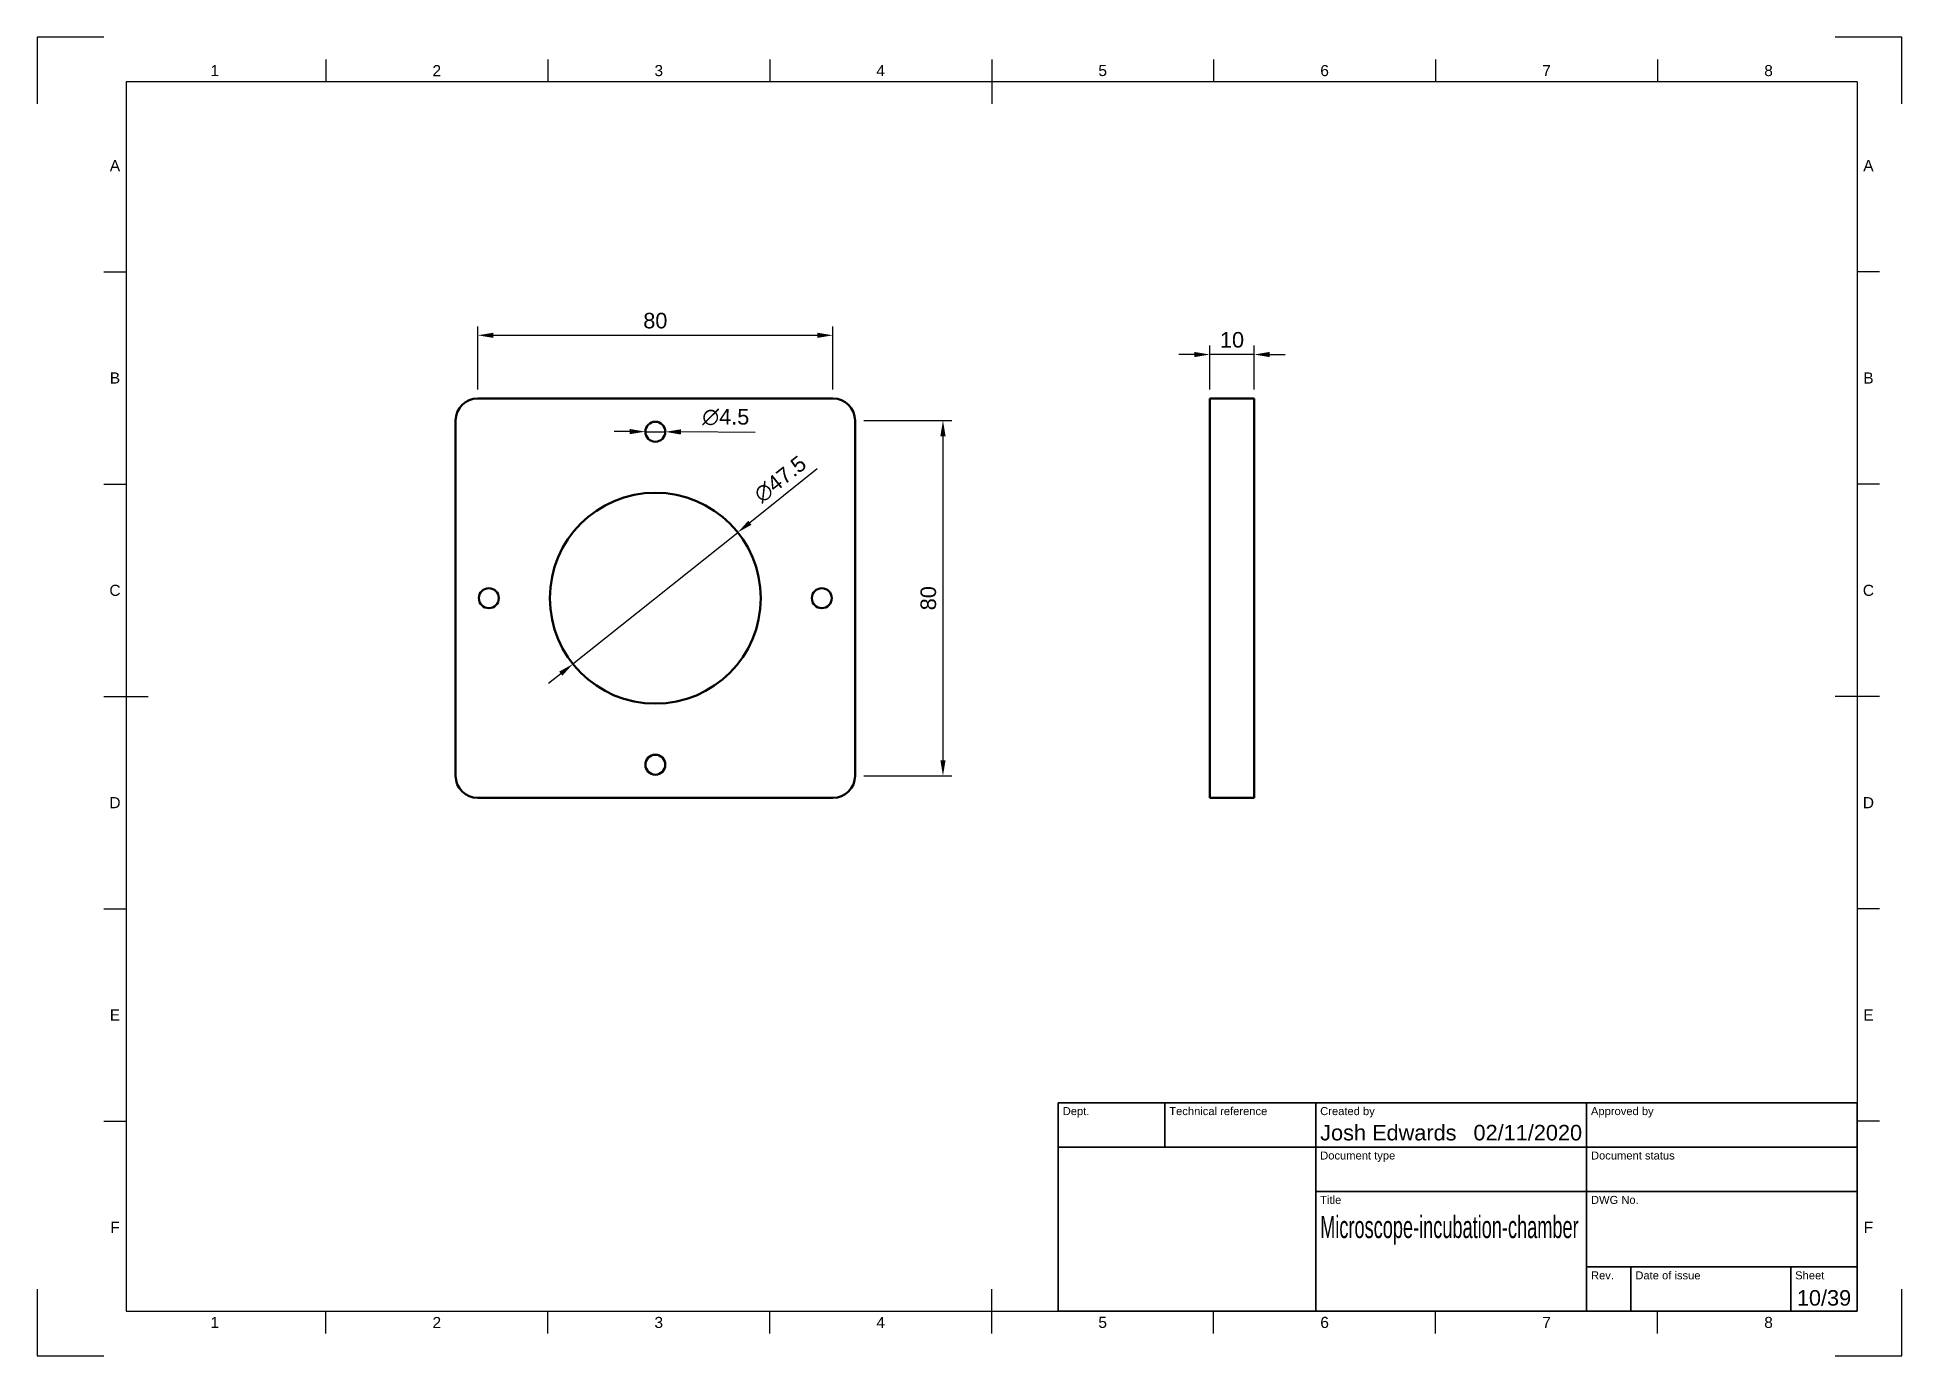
# Model space of a CAD drawing. Header units: millimetres. Extents: x 0 to 420, y 0 to 297.
import ezdxf
from ezdxf.enums import TextEntityAlignment as Align

# ---------------------------------------------------------------- set-up
doc = ezdxf.new("R2010")
doc.units = ezdxf.units.MM
doc.header["$LTSCALE"] = 0.75
for name, color, linetype, lineweight in [('Border', 7, 'Continuous', 25), ('Dimensions', 7, 'Continuous', 25), ('TitleBlock', 7, 'Continuous', 35), ('Visible', 7, 'Continuous', 50)]:
    doc.layers.add(name, color=color, linetype=linetype, lineweight=lineweight)
doc.styles.add('FusionTitle', font='')
doc.styles.get("Standard").update_dxf_attribs({"font": 'arial.ttf'})
doc.styles.get('FusionTitle').set_extended_font_data('Arial Unicode MS')
doc.dimstyles.new('ISO-25', dxfattribs={"dimtxt": 3.5, "dimasz": 3.5, "dimexe": 2, "dimexo": 2, "dimgap": 1.5, "dimtad": 1, "dimzin": 12, "dimdsep": 46, "dimtxsty": 'Standard', "dimcen": 0, "dimclrd": 256, "dimclre": 256, "dimclrt": 256, "dimazin": 3, "dimtp": 0.1, "dimtm": 0.1, "dimtfac": 0.714, "dimtmove": 0, "dimatfit": 3, "dimfxl": 1, "dimtzin": 12, "dimarcsym": 0})

# ---------------------------------------------------------------- blocks, each defined once
blk = doc.blocks.new('ISO_A3_SHEET')
at = {"layer": 'Border'}
for p, q in [((15, 297), (0, 297)), ((0, 297), (0, 282)), ((420, 297), (405, 297)), ((420, 282), (420, 297)), ((65, 292), (65, 287)), ((115, 292), (115, 287)), ((165, 292), (165, 287)), ((215, 292), (215, 282)), ((265, 292), (265, 287)), ((315, 292), (315, 287)), ((365, 292), (365, 287)), ((410, 287), (20, 287)), ((20, 287), (20, 10)), ((410, 287), (410, 10)), ((15, 244.16666), (20, 244.16666)), ((415, 244.16666), (410, 244.16666)), ((15, 196.33333), (20, 196.33333)), ((415, 196.33333), (410, 196.33333)), ((15, 148.5), (25, 148.5)), ((415, 148.5), (405, 148.5)), ((15, 100.66667), (20, 100.66667)), ((415, 100.66667), (410, 100.66667)), ((15, 52.83334), (20, 52.83334)), ((415, 52.83334), (410, 52.83334)), ((0, 15), (0, 0)), ((215, 5), (215, 15)), ((420, 0), (420, 15)), ((20, 10), (410, 10)), ((65, 5), (65, 10)), ((115, 5), (115, 10)), ((165, 5), (165, 10)), ((265, 5), (265, 10)), ((315, 5), (315, 10)), ((365, 5), (365, 10)), ((0, 0), (15, 0)), ((405, 0), (420, 0))]:
    blk.add_line(p, q, dxfattribs=at)
at = {"layer": 'Border', "style": 'FusionTitle'}
for s, p in [('1', (40, 289.5)), ('2', (90, 289.5)), ('3', (140, 289.5)), ('4', (190, 289.5)), ('5', (240, 289.5)), ('6', (290, 289.5)), ('7', (340, 289.5)), ('8', (390, 289.5)), ('A', (17.5, 268.08333)), ('A', (412.5, 268.08333)), ('B', (17.5, 220.25)), ('B', (412.5, 220.25)), ('C', (17.5, 172.41667)), ('C', (412.5, 172.41667)), ('D', (17.5, 124.58334)), ('D', (412.5, 124.58334)), ('E', (17.5, 76.75001)), ('E', (412.5, 76.75001)), ('F', (17.5, 28.91668)), ('F', (412.5, 28.91668)), ('1', (40, 7.5)), ('2', (90, 7.5)), ('3', (140, 7.5)), ('4', (190, 7.5)), ('5', (240, 7.5)), ('6', (290, 7.5)), ('7', (340, 7.5)), ('8', (390, 7.5))]:
    blk.add_text(s, height=2.5, dxfattribs=at).set_placement(p, align=Align.MIDDLE)
blk = doc.blocks.new('ISO_TITLEBLOCK')
at = {"layer": 'TitleBlock'}
for p, q in [((0, 47), (-180, 47)), ((-180, 47), (-180, 0)), ((-156, 37), (-156, 47)), ((-122, 0), (-122, 47)), ((-61, 0), (-61, 47)), ((0, 0), (0, 47)), ((-180, 37), (0, 37)), ((-122, 27), (0, 27)), ((-61, 10), (0, 10)), ((-51, 0), (-51, 10)), ((-15, 0), (-15, 10)), ((-180, 0), (0, 0))]:
    blk.add_line(p, q, dxfattribs=at)
at = {"layer": 'TitleBlock', "style": 'FusionTitle'}
for s, p in [('Dept.', (-179, 46)), ('Technical reference', (-155, 46)), ('Created by', (-121, 46)), ('Approved by', (-60, 46)), ('Document type', (-121, 36)), ('Document status', (-60, 36)), ('Title', (-121, 26)), ('DWG No.', (-60, 26)), ('Rev.', (-60, 9)), ('Date of issue', (-50, 9)), ('Sheet', (-14, 9))]:
    blk.add_text(s, height=1.8, dxfattribs=at).set_placement(p, align=Align.TOP_LEFT)
for tag, p, height in [('DEPT', (-179, 38.5), 3.5), ('TECHNICAL_REFERENCE', (-155, 38.5), 3.5), ('CREATED_BY', (-121, 38.5), 3.5), ('APPROVED_BY', (-60, 38.5), 3.5), ('DOCUMENT_TYPE', (-121, 28.5), 3.5), ('DOCUMENT_STATUS', (-60, 28.5), 3.5), ('TITLE_1', (-121, 16.5), 5), ('TITLE_2', (-121, 9), 5), ('TITLE_3', (-121, 1.5), 5), ('DATE_OF_ISSUE', (-50, 1.5), 3.5)]:
    blk.add_attdef(tag, p, '', height=height, dxfattribs=at)
for tag, p in [('CREATED_DATE', (-62, 38.5)), ('APPROVED_DATE', (-1, 38.5))]:
    blk.add_attdef(tag, text='', height=3.5, dxfattribs=at).set_placement(p, align=Align.RIGHT)
for tag, height, p in [('DRAWING_NUMBER', 5, (-30.5, 16.6)), ('REV', 3.5, (-56, 3.1)), ('SHEET', 3.5, (-7.5, 3.1))]:
    blk.add_attdef(tag, text='', height=height, dxfattribs=at).set_placement(p, align=Align.MIDDLE)
blk = doc.blocks.new('*D10')
at = {"layer": 'Defpoints', "color": 0, "transparency": 16777216}
for p in [(264.135199, 225.540343), (264.135199, 215.640848), (274.135199, 215.640848)]:
    blk.add_point(p, dxfattribs=at)
at = {"layer": 'Dimensions', "lineweight": -2, "transparency": 16777216}
for p, q in [((264.135199, 217.640848), (264.135199, 227.540343)), ((274.135199, 217.640848), (274.135199, 227.540343)), ((260.635199, 225.540343), (257.135199, 225.540343)), ((274.135199, 225.540343), (264.135199, 225.540343)), ((277.635199, 225.540343), (281.135199, 225.540343))]:
    blk.add_line(p, q, dxfattribs=at)
at = {"layer": 'Dimensions', "transparency": 16777216}
for points in [[(260.635199, 226.123676), (260.635199, 224.95701), (264.135199, 225.540343)], [(277.635199, 226.123676), (277.635199, 224.95701), (274.135199, 225.540343)]]:
    blk.add_solid(points, dxfattribs=at)
at = {"layer": 'Dimensions', "transparency": 16777216, "insert": (269.135199, 228.827348), "char_height": 3.5, "attachment_point": 5}
blk.add_mtext('10', dxfattribs=at)
blk = doc.blocks.new('*D11')
at = {"layer": 'Defpoints', "color": 0, "transparency": 16777216}
for p in [(184.225492, 210.640849), (184.225492, 130.640849), (204.024482, 130.640849)]:
    blk.add_point(p, dxfattribs=at)
at = {"layer": 'Dimensions', "lineweight": -2, "transparency": 16777216}
for p, q in [((186.225492, 210.640849), (206.024482, 210.640849)), ((204.024482, 207.140849), (204.024482, 134.140849)), ((186.225492, 130.640849), (206.024482, 130.640849))]:
    blk.add_line(p, q, dxfattribs=at)
at = {"layer": 'Dimensions', "transparency": 16777216}
for points in [[(203.441148, 207.140849), (204.607815, 207.140849), (204.024482, 210.640849)], [(203.441148, 134.140849), (204.607815, 134.140849), (204.024482, 130.640849)]]:
    blk.add_solid(points, dxfattribs=at)
at = {"layer": 'Dimensions', "transparency": 16777216, "insert": (200.737476, 170.640849), "char_height": 3.5, "attachment_point": 5, "rotation": 90}
blk.add_mtext('80', dxfattribs=at)
blk = doc.blocks.new('*D12')
at = {"layer": 'Defpoints', "color": 0, "transparency": 16777216}
for p in [(179.225492, 229.866664), (99.225492, 215.640849), (179.225492, 215.640849)]:
    blk.add_point(p, dxfattribs=at)
at = {"layer": 'Dimensions', "lineweight": -2, "transparency": 16777216}
for p, q in [((99.225492, 217.640849), (99.225492, 231.866664)), ((179.225492, 217.640849), (179.225492, 231.866664)), ((102.725492, 229.866664), (175.725492, 229.866664))]:
    blk.add_line(p, q, dxfattribs=at)
at = {"layer": 'Dimensions', "transparency": 16777216}
for points in [[(102.725492, 230.449997), (102.725492, 229.283331), (99.225492, 229.866664)], [(175.725492, 230.449997), (175.725492, 229.283331), (179.225492, 229.866664)]]:
    blk.add_solid(points, dxfattribs=at)
at = {"layer": 'Dimensions', "transparency": 16777216, "insert": (139.225492, 233.15367), "char_height": 3.5, "attachment_point": 5}
blk.add_mtext('80', dxfattribs=at)
blk = doc.blocks.new('*D13')
at = {"layer": 'Defpoints', "color": 0, "transparency": 16777216}
for p in [(136.97555, 208.157103), (141.475433, 208.124595)]:
    blk.add_point(p, dxfattribs=at)
at = {"layer": 'Dimensions', "lineweight": -2, "transparency": 16777216}
for p, q in [((133.475642, 208.182387), (129.975733, 208.207671)), ((136.97555, 208.157103), (141.475433, 208.124595)), ((161.681249, 207.978623), (144.975342, 208.099311))]:
    blk.add_line(p, q, dxfattribs=at)
at = {"layer": 'Dimensions', "transparency": 16777216}
for points in [[(133.479856, 208.765705), (133.471428, 207.599069), (136.97555, 208.157103)], [(144.979556, 208.682629), (144.971128, 207.515993), (141.475433, 208.124595)]]:
    blk.add_solid(points, dxfattribs=at)
at = {"layer": 'Dimensions', "transparency": 16777216, "insert": (155.102702, 211.411128), "char_height": 3.5, "attachment_point": 5, "rotation": 359.58609173}
blk.add_mtext('∅4.5', dxfattribs=at)
blk = doc.blocks.new('*D14')
at = {"layer": 'Defpoints', "color": 0, "transparency": 16777216}
for p in [(157.788685, 185.455381), (120.662298, 155.826317)]:
    blk.add_point(p, dxfattribs=at)
at = {"layer": 'Dimensions', "lineweight": -2, "transparency": 16777216}
for p, q in [((175.707558, 199.755707), (160.524313, 187.638575)), ((120.662298, 155.826317), (157.788685, 185.455381)), ((117.92667, 153.643123), (115.191041, 151.459929))]:
    blk.add_line(p, q, dxfattribs=at)
at = {"layer": 'Dimensions', "transparency": 16777216}
for points in [[(160.160448, 188.094513), (160.888179, 187.182637), (157.788685, 185.455381)], [(117.562804, 154.099061), (118.290536, 153.187185), (120.662298, 155.826317)]]:
    blk.add_solid(points, dxfattribs=at)
at = {"layer": 'Dimensions', "transparency": 16777216, "insert": (167.372357, 197.434396), "char_height": 3.5, "attachment_point": 5, "rotation": 38.59196377}
blk.add_mtext('∅47.5', dxfattribs=at)

msp = doc.modelspace()

# ---------------------------------------------------------------- linework, layer by layer
at = {"layer": 'Visible', "extrusion": (0, 1, 0)}
for p, q in [((99.225492, 215.640849, 5), (179.225492, 215.640849, 5)), ((274.135199, 215.640848, 40), (264.135199, 215.640848, 40)), ((94.225492, 130.640849, 5), (94.225492, 210.640849, 5)), ((184.225492, 210.640849, 5), (184.225492, 130.640849, 5)), ((264.135199, 130.640848, 45), (264.135199, 210.640848, 45)), ((274.135199, 130.640848, 45), (274.135199, 210.640848, 45)), ((179.225492, 125.640849, 5), (99.225492, 125.640849, 5)), ((274.135199, 125.640848, 40), (264.135199, 125.640848, 40))]:
    msp.add_line(p, q, dxfattribs=at)
at = {"layer": 'Visible', "extrusion": (1e-16, 6.8e-15, -1)}
for centre, radius in [((-139.225492, 208.140849, -5), 2.25), ((-139.225492, 170.640849, -5), 23.75), ((-101.725492, 170.640849, -5), 2.25), ((-176.725492, 170.640849, -5), 2.25), ((-139.225492, 133.140849, -5), 2.25)]:
    msp.add_circle(centre, radius, dxfattribs=at)
for centre, start, end in [((-99.225492, 210.640849, -5), 0, 90), ((-179.225492, 210.640849, -5), 90, 180), ((-99.225492, 130.640849, -5), 270, 0), ((-179.225492, 130.640849, -5), 180, 270)]:
    msp.add_arc(centre, 5, start, end, dxfattribs=at)
at = {"layer": 'Visible', "extrusion": (-1, 6.8e-15, -2.969e-13)}
for centre, start, end in [((-210.640848, 40, -264.135199), 90, 180), ((-210.640848, 40, -274.135199), 90, 180), ((-130.640848, 40, -264.135199), 0, 90), ((-130.640848, 40, -274.135199), 0, 90)]:
    msp.add_arc(centre, 5, start, end, dxfattribs=at)

# ---------------------------------------------------------------- block references
at = {"layer": 'Border'}
msp.add_blockref('ISO_A3_SHEET', (0, 0), dxfattribs=at)
at = {"layer": 'TitleBlock'}
ref = msp.add_blockref('ISO_TITLEBLOCK', (410, 10), dxfattribs=at)
ref.add_attrib('CREATED_DATE', '02/11/2020', dxfattribs={"height": 3.5, "style": 'FusionTitle'}).set_placement((348, 48.5), align=Align.RIGHT)
ref.add_attrib('SHEET', '10/39', dxfattribs={"height": 3.5, "style": 'FusionTitle'}).set_placement((402.5, 13.1), align=Align.MIDDLE)
ref.add_attrib('TITLE_1', 'Microscope-incubation-chamber', (289, 26.5), dxfattribs={"height": 5, "style": 'FusionTitle', "width": 0.585891})
ref.add_attrib('CREATED_BY', 'Josh Edwards', (289, 48.5), dxfattribs={"height": 3.5, "style": 'FusionTitle'})

# ---------------------------------------------------------------- dimensions: what is measured, and where the dimension line sits
at = {"layer": 'Dimensions'}
for p1, p2, distance, picture, middle in [((99.225492, 215.640849), (179.225492, 215.640849), 14.225815, '*D12', (139.225492, 233.15367)), ((274.135199, 215.640848), (264.135199, 215.640848), -9.899495, '*D10', (269.135199, 228.827348)), ((184.225492, 210.640849), (184.225492, 130.640849), 19.79899, '*D11', (200.737476, 170.640849))]:
    dim = msp.add_aligned_dim(p1=p1, p2=p2, distance=distance, dimstyle='ISO-25', override={"dimlfac": 1, "dimclrd": 256, "dimclre": 256}, dxfattribs=at)
    dim.commit()
    dim.dimension.update_dxf_attribs({"geometry": picture, "text_midpoint": middle})
dim = msp.add_diameter_dim_2p(p1=(136.97555, 208.157103), p2=(141.475433, 208.124595), dimstyle='ISO-25', override={"dimlfac": 1, "dimclrd": 256, "dimclre": 256}, dxfattribs=at)
dim.commit()
dim.dimension.update_dxf_attribs({"geometry": '*D13', "text_midpoint": (155.102702, 211.411128)})
dim = msp.add_diameter_dim_2p(p1=(120.662298, 155.826317), p2=(157.788685, 185.455381), dimstyle='ISO-25', override={"dimlfac": 1, "dimclrd": 256, "dimclre": 256}, dxfattribs=at)
dim.commit()
dim.dimension.update_dxf_attribs({"geometry": '*D14', "text_midpoint": (169.48375, 194.788738), "dimtype": 163})

doc.saveas('drawing.dxf')
